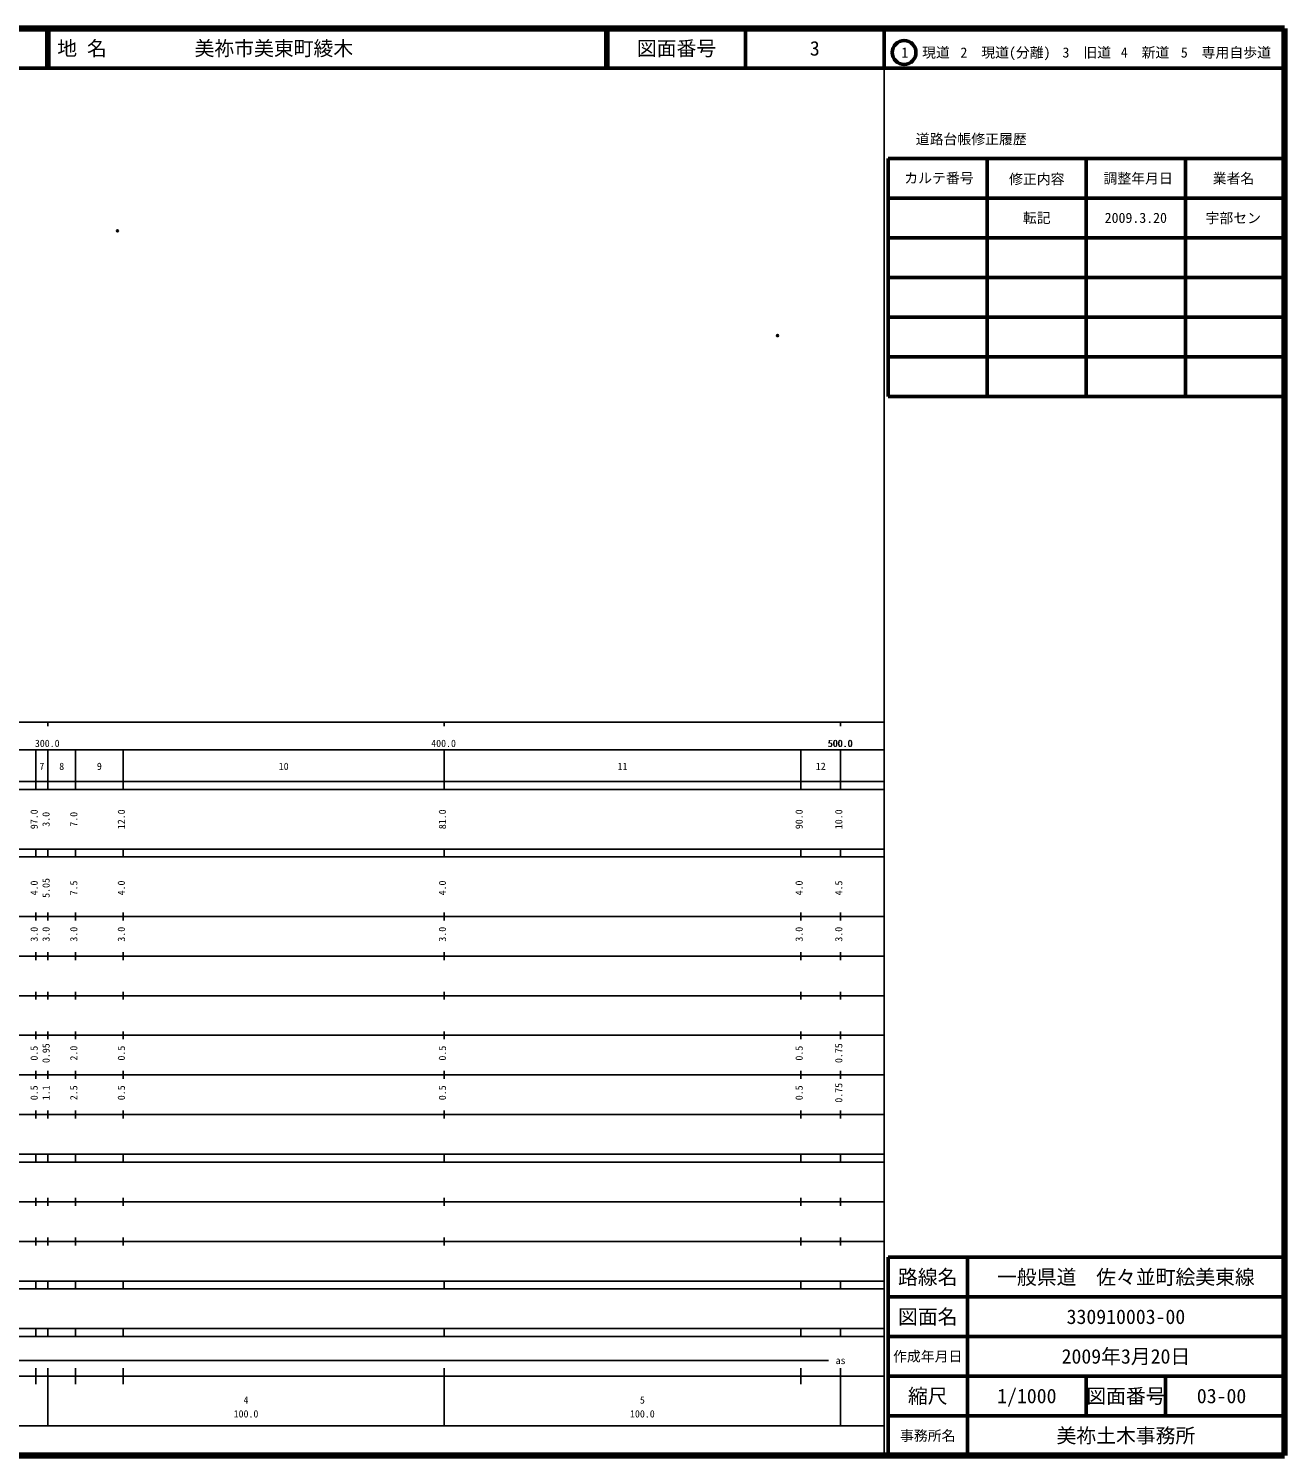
# Model space of a CAD drawing. Units: millimetres on the paper. Extents: x 40 to 680, y 20 to 380.
# Drawn here: x 363.1 to 680, y 20 to 380 of the extents above; entities that cross this region are included whole.
import ezdxf
from ezdxf.enums import TextEntityAlignment as Align

# ---------------------------------------------------------------- set-up
doc = ezdxf.new("R2010")
doc.units = ezdxf.units.MM
doc.header["$PDMODE"] = 32
doc.header["$PDSIZE"] = 0.5
doc.layers.add('M-OTRS', color=6, linetype='Continuous')
doc.layers.add('M-TTL-TXT', color=7, linetype='Continuous')
for name, color, linetype, lineweight in [('M-TTL', 2, 'Continuous', 140), ('M-TTL-BAND', 7, 'Continuous', 25), ('M-TTL-FRAM', 2, 'Continuous', 50), ('M-TTL-LINE', 7, 'Continuous', 50)]:
    doc.layers.add(name, color=color, linetype=linetype, lineweight=lineweight)
doc.styles.add('ＭＳ ゴシック', font='')
doc.styles.get('ＭＳ ゴシック').set_extended_font_data('MS Gothic')

msp = doc.modelspace()

# ---------------------------------------------------------------- linework, layer by layer
at = {"layer": 'M-OTRS'}
for p in [(385.557, 328.958), (552.119, 302.52)]:
    msp.add_point(p, dxfattribs=at)
at = {"layer": 'M-TTL'}
for p, q in [((680, 380), (40, 380)), ((680, 20), (680, 380)), ((40, 20), (680, 20))]:
    msp.add_line(p, q, dxfattribs=at)
at = {"layer": 'M-TTL-BAND'}
for p, q in [((579, 20), (579, 370)), ((40, 205), (579, 205)), ((368, 205), (368, 204)), ((468, 205), (468, 204)), ((568, 205), (568, 204)), ((68, 198), (579, 198)), ((365, 188), (365, 198)), ((368, 188), (368, 198)), ((375, 188), (375, 198)), ((387, 188), (387, 198)), ((468, 188), (468, 198)), ((558, 188), (558, 198)), ((568, 188), (568, 198)), ((40, 190), (579, 190)), ((40, 188), (579, 188)), ((40, 173), (579, 173)), ((365, 171), (365, 173)), ((368, 171), (368, 173)), ((375, 171), (375, 173)), ((387, 171), (387, 173)), ((468, 171), (468, 173)), ((558, 171), (558, 173)), ((568, 171), (568, 173)), ((40, 171), (579, 171)), ((40, 156), (579, 156)), ((365, 155), (365, 157)), ((368, 155), (368, 157)), ((375, 155), (375, 157)), ((387, 155), (387, 157)), ((468, 155), (468, 157)), ((558, 155), (558, 157)), ((568, 155), (568, 157)), ((46, 146), (579, 146)), ((365, 145), (365, 147)), ((368, 145), (368, 147)), ((375, 145), (375, 147)), ((387, 145), (387, 147)), ((468, 145), (468, 147)), ((558, 145), (558, 147)), ((568, 145), (568, 147)), ((365, 135), (365, 137)), ((368, 135), (368, 137)), ((375, 135), (375, 137)), ((387, 135), (387, 137)), ((468, 135), (468, 137)), ((558, 135), (558, 137)), ((568, 135), (568, 137)), ((52, 136), (579, 136)), ((46, 126), (579, 126)), ((365, 125), (365, 127)), ((368, 125), (368, 127)), ((375, 125), (375, 127)), ((387, 125), (387, 127)), ((468, 125), (468, 127)), ((558, 125), (558, 127)), ((568, 125), (568, 127)), ((52, 116), (579, 116)), ((365, 115), (365, 117)), ((368, 115), (368, 117)), ((375, 115), (375, 117)), ((387, 115), (387, 117)), ((468, 115), (468, 117)), ((558, 115), (558, 117)), ((568, 115), (568, 117)), ((46, 106), (579, 106)), ((365, 105), (365, 107)), ((368, 105), (368, 107)), ((375, 105), (375, 107)), ((387, 105), (387, 107)), ((468, 105), (468, 107)), ((558, 105), (558, 107)), ((568, 105), (568, 107)), ((40, 96), (579, 96)), ((40, 94), (579, 94)), ((365, 94), (365, 96)), ((368, 94), (368, 96)), ((375, 94), (375, 96)), ((387, 94), (387, 96)), ((468, 94), (468, 96)), ((558, 94), (558, 96)), ((568, 94), (568, 96)), ((49, 84), (579, 84)), ((365, 83), (365, 85)), ((368, 83), (368, 85)), ((375, 83), (375, 85)), ((387, 83), (387, 85)), ((468, 83), (468, 85)), ((558, 83), (558, 85)), ((568, 83), (568, 85)), ((40, 74), (579, 74)), ((365, 73), (365, 75)), ((368, 73), (368, 75)), ((375, 73), (375, 75)), ((387, 73), (387, 75)), ((468, 73), (468, 75)), ((558, 73), (558, 75)), ((568, 73), (568, 75)), ((40, 64), (579, 64)), ((40, 62), (579, 62)), ((365, 62), (365, 64)), ((368, 62), (368, 64)), ((375, 62), (375, 64)), ((387, 62), (387, 64)), ((468, 62), (468, 64)), ((558, 62), (558, 64)), ((568, 62), (568, 64)), ((40, 52), (579, 52)), ((365, 50), (365, 52)), ((368, 50), (368, 52)), ((375, 50), (375, 52)), ((387, 50), (387, 52)), ((468, 50), (468, 52)), ((558, 50), (558, 52)), ((568, 50), (568, 52)), ((40, 50), (579, 50)), ((71, 44), (565, 44)), ((40, 40), (579, 40)), ((365, 38), (365, 42)), ((368, 27.5), (368, 42)), ((375, 38), (375, 42)), ((387, 38), (387, 42)), ((468, 27.5), (468, 42)), ((558, 38), (558, 42)), ((568, 27.5), (568, 42)), ((68, 27.5), (579, 27.5))]:
    msp.add_line(p, q, dxfattribs=at)
at = {"layer": 'M-TTL-FRAM'}
for p, q in [((580, 347.197), (580, 287.197)), ((580, 347.197), (680, 347.197)), ((580, 287.197), (680, 287.197)), ((680, 70), (580, 70)), ((580, 70), (580, 20))]:
    msp.add_line(p, q, dxfattribs=at)
at = {"layer": 'M-TTL-LINE'}
for p, q in [((367.75, 380), (367.75, 370)), ((368.25, 380), (368.25, 370)), ((508.747, 380), (508.747, 370)), ((509.247, 380), (509.247, 370)), ((543.997, 380), (543.997, 370)), ((579, 380), (579, 370)), ((40, 370), (680, 370)), ((605, 347.197), (605, 287.197)), ((630, 347.197), (630, 287.197)), ((655, 347.197), (655, 287.197)), ((580, 337.197), (680, 337.197)), ((580, 327.197), (680, 327.197)), ((580, 317.197), (680, 317.197)), ((580, 307.197), (680, 307.197)), ((580, 297.197), (680, 297.197)), ((600, 70), (600, 20)), ((680, 60), (580, 60)), ((680, 50), (580, 50)), ((680, 40), (580, 40)), ((630, 40), (630, 30)), ((650, 40), (650, 30)), ((680, 30), (580, 30))]:
    msp.add_line(p, q, dxfattribs=at)
msp.add_circle((584.031, 373.958), 3, dxfattribs=at)

# ---------------------------------------------------------------- texts
at = {"layer": 'M-TTL-BAND', "style": 'ＭＳ ゴシック'}
for s, p in [('300.0', (367.844, 198.195)), ('400.0', (467.844, 198.195)), ('500.0', (567.844, 198.195)), ('500.0', (568, 198.195)), ('7', (366.5, 192.405)), ('8', (371.5, 192.405)), ('9', (381, 192.405)), ('10', (427.5, 192.405)), ('11', (513, 192.405)), ('12', (563, 192.405)), ('as', (568, 42.5)), ('4', (418, 32.523)), ('5', (518, 32.523)), ('100.0', (418, 29.033)), ('100.0', (518, 29.033))]:
    msp.add_text(s, height=1.833, dxfattribs=at).set_placement(p, align=Align.BOTTOM_CENTER)
for s, p in [('97.0', (366, 180.5)), ('3.0', (369, 180.5)), ('7.0', (376, 180.5)), ('12.0', (388, 180.5)), ('81.0', (469, 180.5)), ('90.0', (559, 180.5)), ('10.0', (569, 180.5)), ('4.0', (366, 163.174)), ('5.05', (369, 163.174)), ('7.5', (376, 163.174)), ('4.0', (388, 163.174)), ('4.0', (469, 163.174)), ('4.0', (559, 163.174)), ('4.5', (569, 163.174)), ('3.0', (366, 151.5)), ('3.0', (369, 151.5)), ('3.0', (376, 151.5)), ('3.0', (388, 151.5)), ('3.0', (469, 151.5)), ('3.0', (559, 151.5)), ('3.0', (569, 151.5)), ('0.5', (366, 121.5)), ('0.95', (369, 121.5)), ('2.0', (376, 121.5)), ('0.5', (388, 121.5)), ('0.5', (469, 121.5)), ('0.5', (559, 121.5)), ('0.75', (569, 121.5)), ('0.5', (366, 111.5)), ('1.1', (369, 111.5)), ('2.5', (376, 111.5)), ('0.5', (388, 111.5)), ('0.5', (469, 111.5)), ('0.5', (559, 111.5)), ('0.75', (569, 111.5))]:
    msp.add_text(s, height=1.833, rotation=90, dxfattribs=at).set_placement(p, align=Align.BOTTOM_CENTER)
at = {"layer": 'M-TTL-TXT', "style": 'ＭＳ ゴシック'}
for s, p in [('地 名', (370.38, 375)), ('美祢市美東町綾木', (405.024, 375))]:
    msp.add_text(s, height=3.666, dxfattribs=at).set_placement(p, align=Align.MIDDLE_LEFT)
for s, height, p in [('図面番号', 3.666, (526.622, 375)), ('3', 3.666, (561.497, 375)), ('1\u3000現道', 2.566, (589.448, 373.958)), ('2\u3000現道(分離)', 2.566, (609.619, 373.958)), ('3\u3000旧道', 2.566, (630.121, 373.958)), ('4\u3000新道', 2.566, (644.824, 373.958)), ('5\u3000専用自歩道', 2.566, (665.228, 373.958)), ('道路台帳修正履歴', 2.566, (600.968, 352.113)), ('カルテ番号', 2.566, (592.839, 342.277)), ('修正内容', 2.566, (617.509, 342.023)), ('調整年月日', 2.566, (643.089, 342.197)), ('業者名', 2.566, (667.134, 342.197)), ('転記', 2.566, (617.5, 332.245)), ('2009.3.20', 2.566, (642.5, 332.245)), ('宇部セン', 2.566, (667.077, 332.189)), ('路線名', 3.666, (590, 65)), ('路線名', 3.666, (590, 65)), ('一般県道\u3000佐々並町絵美東線', 3.666, (640, 65)), ('図面名', 3.666, (590, 55)), ('図面名', 3.666, (590, 55)), ('330910003-00', 3.666, (640, 55)), ('2009年3月20日', 3.666, (640, 45)), ('作成年月日', 2.566, (590, 45)), ('作成年月日', 2.566, (590, 45)), ('縮尺', 3.666, (590, 35)), ('縮尺', 3.666, (590, 35)), ('1/1000', 3.666, (615, 35)), ('図面番号', 3.666, (640, 35)), ('図面番号', 3.666, (640, 35)), ('03-00', 3.666, (664.125, 35)), ('事務所名', 2.566, (590, 25)), ('事務所名', 2.566, (590, 25)), ('美祢土木事務所', 3.666, (640, 25))]:
    msp.add_text(s, height=height, dxfattribs=at).set_placement(p, align=Align.MIDDLE_CENTER)

doc.saveas('drawing.dxf')
